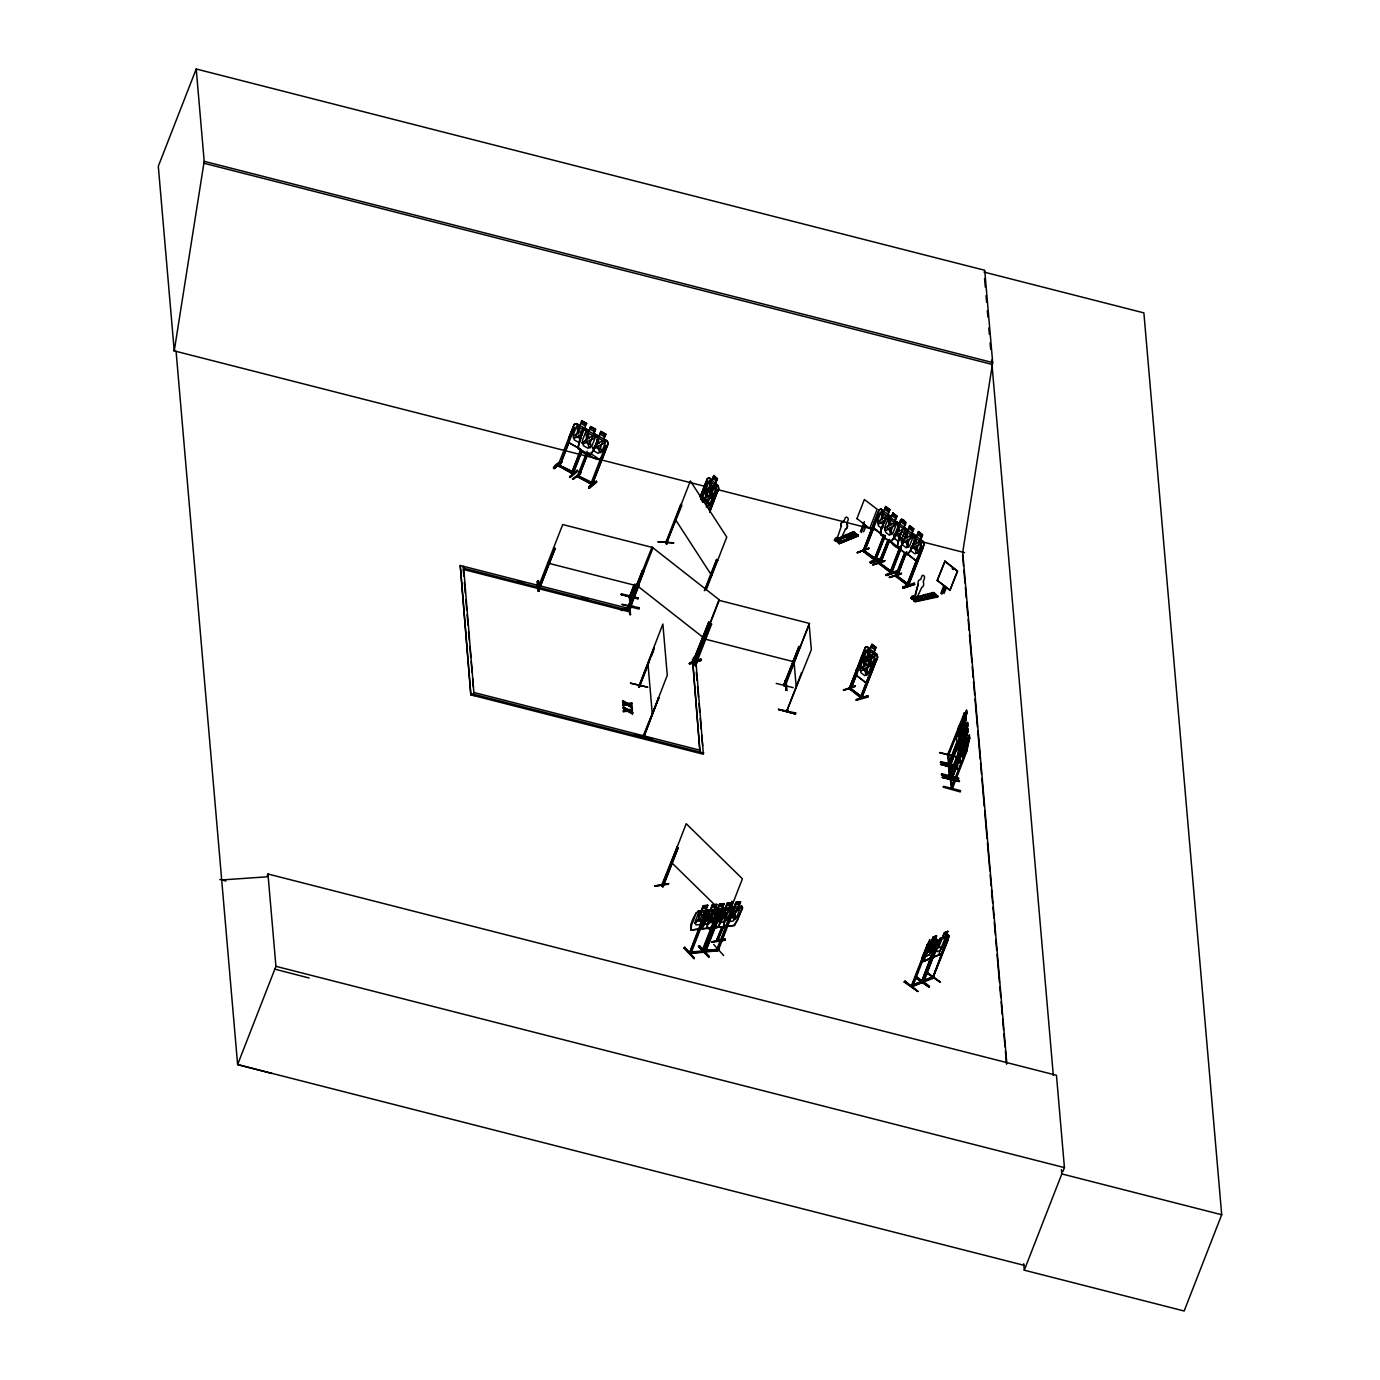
<?xml version="1.0" encoding="UTF-8"?>
<svg xmlns="http://www.w3.org/2000/svg" width="1380" height="1380" viewBox="0 0 1380 1380"><rect width="100%" height="100%" fill="white"/><g stroke="black" fill="none" stroke-linecap="round" stroke-linejoin="round"><path stroke-width="1.5" d="M599.334 442.894C602.56 438.978 609.891 441.393 599.765 445.291C603.854 455.935 597.868 454.055 598.368 445.74L593.883 448.811L592.486 448.19M838.385 538.252L837.677 539.269L839.126 538.873M838.385 538.959L837.643 539.287M837.539 537.769L836.452 540.581L837.798 541.564L839.247 538.355L837.47 538.614M598.851 443.221L598.23 438.012L596.988 437.029M695.52 660.779L701.247 660.313L689.224 663.607L693.209 662.366M689.931 664.108L701.247 660.313L700.902 659.071M881.63 558.055L870.28 561.798L881.579 557.986L881.975 559.228L870.642 563.126L870.263 561.781M886.219 574.425L897.535 570.561M897.88 571.803L885.856 575.081L897.88 571.803L897.173 571.286M902.779 587.621L914.647 584.327L914.302 583.205M902.986 586.948L903.313 588.208L914.647 584.327L903.331 588.122M854.703 533.266L835.59 541.133L854.789 533.284L835.021 540.736L835.262 538.2L837.212 537.407C839.213 541.322 838.626 535.078 837.798 541.564M856.255 700.247L868.21 697.038L867.865 695.796L856.031 700.195M846.941 536.251C851.391 534.146 847.13 539.718 847.544 535.492M718.169 914.371L716.738 913.491L701.575 951.993L703.403 952.321L703.438 950.372L701.903 952.355L704.024 950.872M837.66 538.735L839.04 538.838L837.384 537.838L836.28 540.65M838.143 538.666L839.195 538.235M915.665 596.919C912.197 597.333 916.423 595.85 914.974 597.074M916.251 599.3L921.771 587.345A3.967 2.76 77.7 0 0 923.22 581.825L924.393 578.41A1.984 1.38 77.7 0 0 923.755 575.667A1.984 1.38 77.7 0 0 921.875 576.133L920.684 579.566A3.967 2.76 77.7 0 0 918.2 584.154C914.888 595.556 916.027 598.541 913.767 596.643M915.475 596.402L913.784 596.988L916.423 599.248M914.405 597.091L918.2 584.154M915.182 596.264L913.819 599.696L915.509 596.246M580.549 449.19L568.819 442.67L569.198 437.046L574.287 424.488L576.409 423.729L588.035 429.991L584.792 428.197M569.095 442.514L569.371 437.115M577.858 448.448C581.739 427.145 587.363 416.656 577.944 448.379C592.71 462.059 592.589 451.381 598.42 438.098L603.077 440.686L599.644 449.518L594.97 446.93M719.032 910.49L718.135 908.834L714.995 909.144L716.841 904.4L712.27 904.849L710.51 909.731L707.595 911.542L703.99 920.46L700.247 924.479L700.057 929.102L710.838 928.05L714.081 923.203L719.032 910.49L702.989 951.855L690.707 953.062C690.742 948.44 689.138 955.805 690.552 953.08M700.488 924.497L700.229 928.93L710.666 927.791L713.977 923.082M717.962 950.303L703.973 951.665L719.998 910.162L722.378 908.437L732.952 907.281L733.867 908.937L725.656 926.498L714.875 927.55L715.202 922.841L715.047 927.377M883.769 518.121L888.237 516.672M707.526 905.418L705.68 910.162L708.992 909.662L709.889 911.317L701.696 928.878L691 930.017L691.328 925.307M691.173 929.844L691.449 925.428M722.378 908.437L725.38 907.954L726.277 909.61L718.083 927.17C699.177 934.295 709.958 920.149 712.511 910.921L714.771 909.092L717.824 908.885L719.567 904.038L724.224 903.659L719.653 904.176L717.911 909.023L710.545 915.578L708.872 909.817M707.388 928.309L707.716 923.617M724.086 921.909L723.758 926.601L734.453 925.463L742.647 907.902L741.75 906.246L738.645 906.574L740.491 901.847L735.937 902.33L734.091 907.057L728.899 909.23C718.549 932.138 727.588 920.46 731.4 909.144L734.298 907.316L735.937 902.33L740.594 901.951M724.207 922.013L723.655 926.48L734.453 925.463M628.314 607.476C633.455 613.462 619.413 606.579 633.23 607.045L633.524 606.217L621.207 610.288L625.554 609.615M629.194 608.597L627.676 608.425M642.476 570.975L644.011 571.355L642.528 570.613L627.279 609.425L642.442 570.63L643.977 571.01L629.039 609.857L627.779 608.873M694.675 661.762C693.709 658.778 695.192 659.295 694.847 660.192M695.486 660.089L719.066 599.644L652.033 547.084L627.262 609.098L629.142 609.563M863.449 549.654L865.139 550.43L863.518 549.74M864.432 551.776L874.196 526.746M885.425 535.492L875.403 560.746L874.127 559.763L883.89 534.733M874.679 558.348L876.145 558.986M879.353 562.16C882.062 560.832 879.319 567.249 880.302 562.919L879.422 562.246M879.871 564.403L879.164 563.299M890.031 572.303L899.795 547.239M891.532 571.665L880.475 563.506L891.48 571.682M892.118 571.613L890.928 573.08L900.933 548.119M896.103 574.753L897.259 575.598M895.637 576.236C898.259 579.548 897.517 571.303 895.585 576.254L907.937 585.724M907.419 583.567L906.66 584.741L907.212 583.343M725.345 940.194L712.132 942.35M725.138 939.107L711.545 941.919L725.138 939.107L725.38 940.315M883.39 518.483C885.839 515.12 878.974 505.097 882.372 519.294C874.144 521.468 878.267 527.022 882.855 521.019L883.321 527.177M899.242 530.938L904.142 529.178M914.181 597.402L915.044 596.367M666.954 542.495L666.195 541.322L666.195 543.789L681.893 505.304L681.272 504.356L666.419 543.91L665.643 542.737M666.92 543.789L667.437 542.306C666.23 540.063 665.022 543.375 666.954 543.927M667.558 542.495L667.04 541.581M711.235 488.296C712.994 480.706 707.957 476.341 710.303 488.227L707.371 490.245M849.735 687.292L850.839 688.206M860.861 696.158L862.534 696.848L861.965 698.297L849.839 688.586M622.052 604.25L639.302 607.735M635.3 734.488L652.24 738.749L634.99 735.212M940.522 762.191L957.444 767.125L940.453 762.329L957.703 765.797M940.763 761.605L957.703 765.866M941.764 773.783L958.703 777.992L958.445 779.303L941.522 775.008L941.764 773.697M943.316 787.169L943.575 786.324L960.532 790.619L960.256 791.93L943.265 787.135M928.723 986.993L915.389 977.54L929.154 986.976L929.482 986.148L916.251 976.54L915.958 977.351M915.734 976.833L929.171 986.786M926.998 972.279L940.435 982.388L926.635 973.038M940.194 981.905L927.222 972.797M865.778 682.617L855.911 675.096L856.48 669.386L856.048 675.044L865.778 682.617L868.9 678.891M874.299 522.485L873.764 528.023L883.303 535.457M859.74 665.781L860.447 660.037L859.74 665.781L869.383 673.388L872.626 669.628M893.533 538.424L890.29 542.202L880.613 534.612L881.303 528.868L886.253 516.172L888.22 515.499L891.031 517.707M890.41 542.168L880.733 534.577L881.441 528.954M897.5 547.153L897.932 541.495L902.882 528.782L904.987 528.074L914.578 535.613L915.268 538.459L910.3 551.189L907.057 554.795L897.362 547.205L897.932 541.495M701.92 496.921L702.593 491.177L701.92 496.921L710.545 504.787L713.65 501.233M933.466 953.097L932.846 957.513L941.108 954.132M932.984 957.323L933.605 953.201M922.099 957.755L921.547 962.033L929.827 958.772L932.759 953.632L929.689 958.669L921.46 961.981L922.151 957.634L921.616 962.084L929.792 958.652L932.742 953.632L929.827 958.772L921.547 962.033C922.737 951.648 939.59 919.856 921.995 957.668M629.936 603.37L629.297 596.678M635.231 584.327L629.987 597.902L630.625 595.66M638.561 685.964C640.01 689.759 640.389 681.151 638.561 685.964L638.819 686.878L654.327 647.565L653.827 648.289M964.844 718.169L966.69 713.426L966.466 710.217L947.663 755.74L948.146 753.359L948.974 754.446M948.819 753.497L947.784 755.723M948.474 763.433L949.854 762.312L949.302 764.537L956.702 745.183M963.999 728.692L948.802 768.005L949.147 765.52L950.027 765.917M949.354 764.468L957.375 742.388M949.906 774.249L950.303 775.888L949.371 775.56L961.532 744.786M950.372 776.561L959.203 753.514M951.648 778.286L951.286 780.769L950.51 779.545M950.165 775.06L950.734 774.387M950.354 779.7L950.975 778.148L951.907 779.2M967.173 737.8L967.587 747.788L951.32 789.101L952.131 788.515M963.861 727.122L966.259 719.17L964.154 723.914M967.811 731.797C967.38 722.258 969.312 736.213 960.618 750.789L961.705 742.492L965.897 733.643M271.929 1073.467L237.619 1064.584L176.088 351.365L174.242 350.882L204.188 161.322L196.219 69L984.716 270.273L992.686 362.578L962.723 552.155L1006.848 1063.635M795.708 712.943L795.415 714.012L778.441 709.441L795.449 713.891L778.51 709.355L795.691 712.977M689.293 953.201L705.301 911.766L706.698 911.507L701.747 917.217C705.594 922.444 699.298 925.721 700.367 918.373L694.658 923.392L699.85 917.459C695.882 912.508 702.455 909.265 701.264 916.251L705.318 911.697M689.845 951.803L702.299 951.355L691.087 952.062M690.88 953.494L705.905 914.94L704.3 914.699L705.905 914.94M691.587 952.079L689.62 953.563L704.645 915.061M702.127 950.596L703.869 950.82M703.317 952.269L689.62 953.563M704.128 951.648L705.249 950.699M704.663 950.251L706.422 950.527L704.714 950.13M705.611 951.959L720.722 913.388L719.135 913.146L720.722 913.388M716.41 950.441C719.722 950.906 718.463 947.87 716.41 950.441L731.555 911.938L733.159 912.163L718.1 950.803L704.3 952.028L719.463 913.508M716.945 949.043L718.842 949.319L716.824 950.855M964.327 726.018L964.034 728.726L964.223 723.862M951.269 780.597L967.415 737.644L966.638 738.49M960.342 724.052L959.307 732.383M629.228 596.85L630.436 595.418M629.763 595.453L629.936 596.35M630.039 597.782L629.884 596.833L630.66 604.682M631.35 604.043L631.436 604.889M639.475 686.861L639.302 685.964M640.01 685.515L639.182 685.239M643.546 734.988L643.718 735.868M947.612 754.929L948.629 764.399L956.875 743.113M949.267 764.417L948.181 754.826M948.612 767.108L949.492 776.474L949.475 767.315M949.923 765.727L949.388 768.143L958.376 744.941M950.285 776.526L949.285 767.177L956.788 747.926M950.441 779.735L951.441 789.084M951.165 779.217L951.062 778.251M840.575 541.736L841.628 540.615L840.972 542.288L836.556 539.08L834.21 540.115M840.765 541.512L837.022 538.994L835.09 539.787L838.816 542.495L857.17 534.75M957.306 735.592L958.703 726.191M957.962 744.044C963.257 728.502 955.667 747.046 958.496 749.616M950.596 780.528L966.656 738.335C963.499 736.558 955.978 774.456 962.619 760.38M960.497 725.639L960.791 728.588L964.241 719.756L963.947 716.807L956.306 737.627L957.134 745.079L956.375 737.558L963.758 718.566L964.585 725.949M960.704 754.032C952.597 768.85 965.241 724.862 964.827 732.038M841.369 525.987L841.214 526.056A3.967 3.053 67.7 0 1 843.801 521.433L843.939 521.381A3.967 3.053 67.7 0 0 841.369 525.987L837.005 538.873L840.092 540.943M925.342 595.884C928.395 594.452 927.757 599.127 925.445 595.608M196.219 69L158.303 166.256L174.242 351.02M1062.859 1171.603L1064.428 1167.601L1056.459 1075.279L267.962 874.006L266.875 876.818L221.697 879.957M267.962 874.006L275.931 966.328L237.619 1064.584L1024.029 1265.322M538.58 586.448L562.712 524.555L653.085 547.619L628.176 611.513L463.232 569.423L463.697 568.215L628.642 610.322L628.486 608.442L460.247 565.507L470.839 694.865L703.369 754.222L695.848 660.347L692.553 659.502L699.902 751.272M463.076 567.542L463.542 566.335L474.134 695.693M554.156 468.614L561.971 461.524L554.156 468.614C551.017 467.889 560.177 460.161 561.643 462.317M582.101 450.622L572.993 474.03L557.934 465.664L574.063 424.402L576.409 423.522L579.807 425.42M560.798 461.852L553.414 468.096M558.107 465.353L559.728 466.302L574.58 427.714M559.469 466.509L569.319 441.186M470.839 694.865L460.247 565.507M473.961 693.83L474.444 692.622L700.385 750.306L699.919 751.514M578.945 442.532L574.287 439.944L573.269 434.769L576.719 425.937L579.824 425.73L581.653 420.676L586.638 423.453L584.482 428.318L586.362 431.285M569.561 477.014L577.254 470.028L577.72 471.236L570.216 477.532L569.716 476.29M580.462 450.07L571.544 473.323C573.011 468.907 574.442 475.151 571.544 473.323L580.721 449.863M590.778 426.713L588.846 431.526L585.827 431.647L582.377 440.479L583.395 445.671L588.035 448.259L592.003 445.861L595.453 437.029L593.573 434.062M572.752 473.944L581.843 450.829M572.528 478.929L580.842 472.84L573.338 479.136M577.53 475.013C581.877 477.463 576.461 472.65 577.22 476.6L592.21 484.811L608.356 443.411L607.235 440.755L603.784 439.03L605.544 434.372M593.504 434.131L595.436 429.318L590.692 426.782M587.156 451.208L577.22 476.6L577.875 474.72M578.875 475.755L578.531 477.29M580.014 472.633L581.17 472.288L573.2 479.188M538.7 591.227C539.132 567.249 536.13 591.192 538.89 591.399L539.166 590.588M578.703 476.842L587.518 454.106M538.269 580.946L537.01 581.515L537.941 591.158M578.668 477.29L587.777 453.882M538.407 586.397L538.959 584.999L540.701 585.845M538.804 586.931L539.339 585.482M555.122 548.326L539.977 587.225L555.157 548.671L553.587 547.946L555.157 548.671M597.937 438.426L593.176 451.174M599.024 436.201L600.869 431.457L605.855 434.234L603.784 439.03L605.579 442.066L602.129 450.915L598.161 453.313L593.504 450.725L592.814 447.275M600.869 431.457L599.041 436.511L595.936 436.701M596.936 481.982L589.433 488.313L588.898 487.036C589.898 483.966 598.748 480.102 596.091 481.534L588.967 487.106M592.227 484.345C595.091 483.311 589.398 480.62 590.744 484.104L605.682 445.447L607.321 445.999L605.682 445.447M591.968 484.708L608.166 443.377M621.121 594.625L621.414 593.78L638.371 598.075L621.121 594.625L638.06 598.886M633.8 585.224L629.194 597.505L629.987 597.902M629.401 597.747L634.645 584.171M634.386 585.379L629.884 596.919M628.883 604.82C630.574 626.348 629.884 606.355 628.676 604.906L629.625 605.147L630.557 614.79L628.78 609.374M628.486 608.442L628.176 611.513M630.884 603.422L636.145 589.95M639.061 585.189L630.815 606.355M657.777 541.891L673.647 542.789M639.302 607.718L639.043 609.063L622.139 604.647M665.712 542.84L680.737 504.338M666.264 542.857L690.38 480.964L726.76 537.079L706.215 589.76M673.664 543.013L658.415 541.667M700.143 496.973L707.405 478.515L709.406 477.842L711.804 480.154M700.281 496.938L707.543 478.481M700.798 496.593L706.37 481.292L707.819 482.12M700.643 499.543L707.388 482.207M622.863 700.626L626.296 704.335L622.604 702.161L622.863 700.626L627.469 703.386L631.816 702.972L631.557 704.542L628.159 704.852L631.885 703.731M630.522 683.152L647.807 687.223L630.488 683.221M628.469 704.059L632.092 706.181L631.833 707.716L627.296 704.99L622.88 705.439L623.139 703.852L626.606 703.541M622.88 705.439L623.139 703.852M706.163 506.977L709.527 504.856L712.977 496.024L711.701 492.781L713.736 487.985L709.958 484.656C708.199 495.075 707.388 484.794 703.679 487.761M623.398 706.87L626.831 710.579L623.139 708.406L623.398 706.87L628.004 709.63L632.351 709.199L632.109 710.769L632.351 709.199M712.011 480.395L713.857 475.652M632.42 709.976L629.004 710.286L632.627 712.408L632.385 713.943L627.831 711.235L623.432 711.666L623.674 710.096L627.141 709.769M623.432 711.666L623.674 710.096M622.535 701.437L627.469 703.386M627.296 704.99L632.161 706.905M713.719 475.686L717.203 478.808L715.358 483.535L716.6 486.795L713.15 495.627L709.803 497.749L706.336 494.627L705.939 489.175L709.389 480.326L711.873 480.43L713.788 475.393L717.514 478.722L715.495 483.518L718.083 485.622L718.756 488.468L709.682 512.342M623.087 707.664L628.004 709.63M627.831 711.235L632.696 713.15M631.557 704.542L631.816 702.972M654.327 647.565L639.509 686.205M639.406 687.033L649.083 662.107M651.377 656.242L653.654 650.377M631.833 707.716L632.092 706.181M708.975 509.582L716.479 490.349L717.945 491.159L716.479 490.349M712.408 501.803L715.409 494.092M710.062 510.445L714.736 497.714L714.098 495.023L705.404 487.364M709.924 510.479L718.618 488.503L718.083 485.622M632.385 713.943L632.627 712.408M644.201 734.954L644.305 736.023L658.674 697.952L643.063 736.299L643.615 734.798L644.46 735.868L643.511 735.626M643.649 736.351L667.282 675.286L662.866 624.019L638.698 686.792M643.753 736.575L658.674 697.952M704.3 590.744L716.479 559.504L717.635 560.487L716.479 559.504M705.594 588.812L717.014 559.521M705.68 589.743L717.1 560.452M695.21 665.66L694.709 656.759L695.537 666.454M695.02 660.244L694.451 661.693L709.958 623.036L708.803 622.139L693.278 660.675M708.803 622.139L693.398 660.779L695.072 661.641M693.985 660.727L694.589 659.312L693.657 659.675M711.597 624.157L710.079 623.777L711.597 624.157L696.452 663.056C693.485 662.141 697.797 664.004 697.262 661.244C695.934 660.019 693.83 664.229 695.813 661.296L697.176 661.589M695.089 662.607L719.187 600.369L809.577 623.45L784.306 686.24L784.806 684.394L785.686 685.084M696.797 663.038L697.314 661.296M700.074 753.377L692.553 659.502M668.351 884.459L668.593 883.614L654.62 885.977M663.228 885.305L662.504 884.08L661.486 885.684L677.08 847.096L678.046 848.027L663.176 886.598L661.468 885.598L662.676 886.702L678.046 848.027M662.245 885.684L686.205 823.705L742.406 878.801L731.003 908.057M662.314 885.684L663.021 886.529L662.676 884.131M662.504 884.08L662.573 886.598M663.142 886.633L662.797 884.287M776.216 683.411L793.19 687.654M835.09 539.787L837.557 537.648M836.556 539.08L837.212 537.407M843.801 521.433L845.284 517.914A1.984 1.535 67.7 0 1 847.251 517.431A1.984 1.535 67.7 0 1 848.096 520.105L846.751 523.572A3.967 3.053 67.7 0 1 845.388 529.075L845.526 529.006A3.967 3.053 67.7 0 0 846.889 523.52L846.751 523.572M838.816 542.495L841.283 540.356M785.807 683.79C786.824 688.724 780.839 682.531 785.979 683.945M786.307 690.276L785.565 680.03M783.771 685.239L798.917 646.461L800.486 647.168L798.917 646.461M798.951 646.789L783.823 684.86M696.141 912.628C686.981 940.453 690.673 917.114 698.504 910.904M784.271 686.17L799.417 647.341M784.409 685.791L799.468 647.772M785.186 686.084L809.129 624.088L811.337 649.721L786.617 711.511L801.59 672.526M694.123 958.634L684.739 947.405L694.123 958.634L683.842 948.146M845.009 535.319L849.304 538.856L845.009 535.319L846.941 534.526L851.236 538.062L846.941 534.526M684.791 947.37L683.738 948.25M786.1 690.38L785.479 679.926M700.247 924.479L696.003 924.945L695.192 921.392L698.642 912.56L701.54 910.731L703.3 905.849L707.837 905.366L703.179 905.746L701.437 910.593L698.401 910.938L708.975 909.938M848.666 533.818L852.961 537.355L848.666 533.818L850.615 533.025L854.91 536.561L850.615 533.025M856.877 518.742L864.38 499.491L877.18 509.272L869.676 528.523L857.101 518.656M851.909 532.49L856.204 536.027L851.909 532.49L853.858 531.697L858.36 535.854L839.126 543.651L858.326 535.854M710.528 909.696L707.44 909.886L705.18 911.714L700.316 924.548M707.733 905.245L705.784 910.283L707.44 911.611M840.334 537.527L853.858 531.697M690.362 953.045L705.559 914.578M787.118 709.63C788.981 710.838 786.031 708.682 786.548 711.442M704.697 923.893L709.613 911.266M710.614 909.851L712.46 905.108M699.522 945.904L698.573 946.663L708.941 957.065L698.832 946.007L698.487 946.801L708.872 957.185L709.251 956.271L699.608 945.817L699.263 946.732M860.413 531.68L864.329 521.657M727.277 903.555L725.432 908.299L714.771 909.23L712.615 911.042L707.543 923.651M861.465 532.49L864.587 524.469M714.892 909.42L716.841 904.4M863.673 531.766L866.019 525.745M857.308 552.759L868.934 548.153L857.308 552.759C862.379 549.792 880.768 544.824 857.291 552.483M702.127 952.39L717.065 913.853L718.325 913.733L703.265 952.355M705.197 950.648L704.645 952.062M720.394 913.025L705.301 951.493M722.051 908.454L723.896 903.727M706.077 950.113L705.801 951.976M724.12 903.538L722.171 908.575L724.638 909.955L725.363 914.026L730.831 909.317L725.863 915.009C729.968 920.288 723.12 923.479 724.466 916.148L718.721 921.133L723.948 915.216C723.12 901.209 722.672 921.202 716.617 922.789L712.373 923.237L711.58 919.684C707.698 917.769 726.277 899.225 711.028 916.562C715.133 921.84 708.302 925.031 709.648 917.7L703.904 922.685L709.113 916.786L708.233 911.801L709.7 911.438M863.311 549.516L862.793 551.051L864.173 552L879.44 513.274M879.112 509.703L862.914 551.155L875.282 560.642L885.029 535.613M879.215 509.875L863.293 550.879L875.817 560.573L875.748 559.228M729.83 907.591L731.78 902.969L727.088 903.296L725.328 908.178L722.43 909.972L718.98 918.821L719.791 922.392L724.069 921.961L729.019 909.265L731.262 907.488L741.854 906.367M698.729 946.68L708.423 956.461M713.702 944.506L723.672 955.529M716.755 939.745C721.568 938.331 713.84 946.197 723.396 927.584M880.957 509.082L890.738 516.551L887.927 514.499L889.91 509.72L885.753 506.495L883.787 511.273L881.078 509.03L878.974 509.738M723.689 925.704L717.738 940.746L716.738 939.866L721.982 926.722M729.589 907.195C728.64 901.882 735.057 901.899 731.866 901.347M885.753 506.495L883.856 511.532L881.182 511.514L877.732 520.346L878.318 525.745L882.2 528.764M716.841 939.884L722.43 926.653M731.297 909.11L729.606 907.764L731.676 902.848M717.445 938.555L717.738 940.746M730.555 908.126L732.832 902.279M717.082 950.837L731.9 912.301L733.159 912.163M881.303 528.868L886.357 516.327M884.356 523.21L886.426 517.897M887.737 514.55L889.583 509.807M740.491 901.847L738.542 906.867L740.198 908.195L736.748 917.045L733.004 921.081L728.744 921.53L727.95 917.976M884.804 560.625L872.609 564.661M883.528 536.527L874.403 559.521M874.127 559.763L875.317 558.279L864.57 551L875.955 559.349M890.98 518.018L892.877 512.963L897 516.206L894.965 520.985L896.396 524.176L892.963 533.025L889.41 535.198L885.563 532.18L884.977 526.781L888.427 517.931L891.101 517.966L892.963 513.239M875.024 560.591L875.627 559.159M742.371 907.867L737.455 920.477L734.298 925.204M894.827 521.036L897 516.206M887.806 540.425L878.663 563.42M888.202 540.287L878.801 563.523L891.187 573.149M879.44 563.454L879.612 561.884M879.94 564.42L889.703 539.39M880.078 564.506L889.341 541.184M898.466 525.797C886.443 552.19 900.312 532.87 897.828 523.037L895.154 520.933M901.744 519.26L899.898 524.003L897.086 524.003M898.087 541.564L903.02 528.626L899.156 525.625L895.706 534.474L899.57 537.476M893.826 534.647L894.223 538.252L898.104 541.27L901.658 539.097L905.09 530.248L903.641 527.057C910.231 522.641 898.76 514.085 899.777 524.038L896.862 521.588M903.969 526.97L905.815 522.226M886.547 575.633L897.845 571.682M843.508 690.052C867.002 682.22 849.287 687.62 843.525 690.328L843.767 689.482M890.048 572.407L890.48 570.889M901.33 547.998L891.704 573.114L890.617 572.217L900.191 547.101M889.272 577.289L901.606 573.235L889.358 577.237M913.767 528.782L911.594 533.611L913.163 536.768L909.713 545.6L906.177 547.774L902.33 544.755L901.744 539.356L905.194 530.507L907.867 530.558L909.644 525.556L913.767 528.782L911.921 533.525M889.496 540.615C902.227 556.364 901.658 543.703 907.333 531.904L906.522 529.092L896.862 521.795M907.867 530.558L909.713 525.815M877.594 657.07L876.921 654.224L874.058 652.171L876.11 647.375L871.884 644.184L870.107 649.187L867.434 649.152L863.984 657.984L864.57 663.4L868.4 666.419L871.918 664.246L875.369 655.414L873.937 652.205L875.783 647.479L871.953 644.443L870.228 649.152L867.365 646.668L865.26 647.375L849.183 688.655L861.568 698.418L877.715 657.035L861.431 698.315L860.706 697.297M865.398 647.341L849.2 688.793L850.132 689.465M850.667 688.051C849.666 692.519 852.702 685.791 849.752 687.395M865.726 650.912L850.874 689.465M850.442 689.638L856.721 674.009M904.573 553L895.43 575.995M904.97 552.88L895.948 575.977L908.489 585.655L923.341 547.101L921.806 546.342L906.815 584.982L908.074 585.827L924.221 544.445L923.41 541.633L920.598 539.58M897.259 576.909L906.47 551.966M854.289 686.084L855.307 685.843M896.845 577.099L906.85 551.827M910.179 551.051L915.389 538.424M913.836 536.596L916.527 536.63L918.424 531.576L922.565 534.802L920.719 539.545M916.648 536.579L918.494 531.852M873.178 663.487L873.868 666.333L873.178 663.487L870.366 661.434L872.35 656.656L868.193 653.43L866.347 658.174L863.535 655.966L861.431 656.673M922.565 534.802L920.408 539.632L921.857 542.823L918.407 551.672L914.854 553.846L910.99 550.844L910.593 547.239M875.317 658.933L876.852 659.692L875.317 658.933L860.378 697.556L861.448 695.986M860.896 697.383L868.21 678.046M861.189 698.263L861.793 696.831L850.839 688.637L860.758 696.055M907.195 584.706L917.7 557.761M907.453 583.602L897.224 576.098L908.299 584.24L907.919 585.81M919.011 557.072L923.927 544.445L923.168 541.788M914.009 599.662L912.853 598.627L914.164 595.643L911.852 596.143L911.214 597.816L915.13 601.852L937.9 596.902L934.053 592.538C925.704 592.192 943.196 601.525 931.759 593.038M913.94 597.247L914.457 595.901L911.628 597.747L914.837 600.611L917.666 598.782L917.303 600.714M912.646 598.661L913.75 595.85L915.285 597.057M917.959 599.041L915.647 599.541L914.595 601.421L937.745 596.264L933.932 592.865L911.145 598.04M916.993 600.041L917.666 598.782M923.41 595.159L925.842 594.314L929.516 598.058L925.721 594.659L923.41 595.159L927.205 598.558L923.548 594.832M927.895 593.883L931.569 597.609L927.895 593.883L930.206 593.383L933.88 597.109L930.206 593.383M937.227 580.514L944.972 561.177L957.548 571.027L950.044 590.278L937.227 580.514L944.972 561.177M940.781 593.452L943.903 585.431M941.833 594.263L944.955 586.241M942.989 592.71L945.335 586.707M944.041 593.538L946.387 587.518M949.802 590.364L957.548 571.027M939.504 752.687L956.444 756.965M957.461 769.126L940.453 764.33L957.53 768.867M948.37 755.964L958.117 730.848M963.895 720.964L966.949 713.426L966.638 710.269M942.333 777.492L942.626 776.647L959.583 780.959L942.333 777.492L959.324 781.546M965.931 716.289L959.876 729.865L958.79 738.179L960.411 735.954M956.788 742.25L948.491 764.296M959.721 738.438L965.586 725.018L964.637 725.828M965.413 724.983L965.759 727.433L967.656 722.447L961.342 736.23L960.308 744.562M960.083 744.7L965.241 731.918L964.948 728.968L961.498 737.817L961.791 740.767M965.862 730.348L967.777 725.552L967.415 722.654M966.241 732.504L967.949 725.604L967.466 722.395M961.946 742.354L965.396 733.505M967.794 728.64L965.724 733.591L965.534 731.383M949.63 776.561L958.617 753.359M966.155 738.645L967.88 731.745M960.118 756.689L951.286 779.942M951.199 780.769L960.204 757.568M967.225 737.593L967.57 740.059L969.467 735.057L963.171 748.857L962.136 757.172L967.363 744.786M951.182 788.273L966.362 749.72L967.035 750.737L952.114 789.326L951.113 779.804M951.251 788.946L951.89 787.566M952.476 786.859L952.01 788.411M917.786 991.461L904.952 981.128L917.907 991.513L904.193 982.008M905.021 981.077L904.107 982.129M911.783 984.992L913.301 985.044L911.714 984.941L911.076 986.528L927.308 945.145M926.653 948.319L911.524 986.855L927.153 947.594M923.841 960.98L933.018 937.175L936.554 935.812L934.674 940.85L937.124 939.866M931.414 942.16L933.156 937.279L936.503 936.106L932.224 950.458L928.999 954.96L925.721 956.271L925.394 953.149C923.375 950.475 935.019 939.47 928.947 942.868L927.067 945.024L931.138 941.885M932.777 939.452L935.467 937.02L932.777 939.452L934.847 938.59M930.448 951.148L927.153 952.442L930.465 951.165L933.898 942.316L930.603 943.61L933.915 942.333M934.864 940.642L937.089 939.573L937.693 940.936L921.116 983.077L935.674 944.162L937.089 944.11L935.674 944.162M937.555 940.832L921.305 983.009M934.036 951.355L940.194 938.279M938.883 943.368L922.789 982.301L938.417 943.04L923.824 981.974M945.956 936.313L947.836 931.259L944.317 932.656L942.523 937.503L940.142 939.78L936.692 948.612L936.986 951.717L940.28 950.406L943.506 945.938L946.956 937.089L945.817 936.209M947.801 931.569L944.506 932.863L942.471 937.382M938.435 955.15L947.663 931.466M946.145 936.106L948.353 935.019L949.009 936.416L932.38 978.524L946.939 939.608L948.353 939.556L933.001 977.678M984.009 272.067L1143.882 312.88L1221.697 1214.745L1184.161 1311L1024.288 1270.187L1061.824 1173.931L1061.444 1169.653M912.732 986.51L928.913 944.351L931.276 942.057M922.202 982.698L938.297 940.453M839.954 540.995L845.526 529.006M897.776 575.564L896.672 577.064M956.944 745.045L959.066 741.319M958.772 757.655L960.894 753.946M960.497 764.106L962.447 760.346M621.155 594.4L638.129 598.61M939.556 752.48L956.495 756.74M942.402 777.216L959.341 781.494M967.242 746.201L969.588 738.179L968.07 745.131M904.659 981.784L917.907 991.34M691 930.017L701.644 928.723L704.835 923.893L704.145 920.374M717.911 926.912L721.067 922.185L725.984 909.558L725.242 908.109M714.875 927.55L725.604 926.342L728.657 921.512M932.207 950.458L928.981 954.943L925.687 956.237L925.463 953.183M694.312 957.892L684.704 947.456M897.673 524.504L899.035 525.383L899.294 530.99M710.51 504.562L713.546 501.095M938.521 940.574L940.315 938.538M890.29 542.202L893.671 538.562M907.022 554.553L910.3 551.017M872.505 669.662L869.348 673.164L860.033 665.66M718.135 915.527L723.086 909.799L717.652 914.543C718.566 907.591 712.46 910.783 716.237 915.751M915.837 560.573L919.132 557.037M919.253 557.158L915.872 560.815L906.263 553.19M714.995 917.114L711.218 921.754L716.755 916.665C714.668 922.271 721.602 922.288 718.428 917.131M593.02 451.053L589.484 454.762L578.134 448.293M599.696 459.747L603.302 456.211M603.388 456.142C599.455 468.769 573.062 440.617 599.783 459.678M655.12 886.322L668.351 884.183M668.558 883.649L654.517 886.029M947.681 754.757L964.396 712.805L964.741 715.271M621.845 610.616L633.23 607.045M873.195 564.989L884.528 561.453M889.91 577.616L901.278 574.045M554.07 468.424L561.625 462.059M963.637 713.65L964.585 712.839L965.31 720.205M910.386 547.481L911.49 548.93L915.527 546.101C914.353 554.243 919.822 557.296 916.751 545.738C924.324 544.375 920.788 538.062 916.285 543.944C917.372 536.164 912.111 533.405 915.044 544.375L911.938 546.445M786.152 684.359L784.306 683.842M573.2 426.955L574.322 427.921M586.638 423.453L581.67 421.004M568.819 442.67L580.635 449.121M593.366 435.114L595.608 434.303L593.417 435.338M559.607 465.008L558.659 463.956L558.262 465.457L572.976 473.599M605.855 434.234L600.783 431.526M573.804 472.409L559.849 465.509L572.459 471.615M588.587 487.847L596.264 481.396M588.829 487.865L596.332 481.551M583.119 430.18L585.431 429.301L588.743 431.267L590.675 426.472L595.66 429.249L593.728 434.062L597.023 435.787L598.127 438.443M597.023 435.787L585.361 429.37M707.561 910.145L705.18 911.714M921.098 981.318L922.789 981.232L921.668 981.594M922.858 980.473L924.065 980.093M922.495 981.835L932.639 977.678M933.104 977.057L934.036 976.678L932.449 976.557M933.311 978.161L923.082 982.267M929.051 986.907L915.561 977.437M702.938 501.992L706.646 499.301C705.352 507.461 710.355 510.652 707.802 498.956C714.943 497.697 711.735 491.332 707.405 497.128C708.371 488.969 704.024 486.657 706.25 497.542L701.834 500.595M711.442 487.813C715.53 481.81 719.066 488.537 711.821 489.641C714.323 501.337 709.372 498.145 710.683 489.969L706.181 492.298M895.172 533.87L898.277 531.8L897.673 524.9M884.08 520.657L887.064 518.673M902.969 531.179L899.984 533.163L900.485 538.562M594.245 446.378L597.712 444.118L596.867 439.151M629.522 608.339C629.608 609.615 625.899 609.511 628.952 609.511M629.487 608.477L627.883 608.08M695.054 662.279L696.538 662.607M783.909 684.963L784.858 685.325M786.014 684.273L784.461 683.548M840.213 537.683L853.651 532.197M840.42 538.096L853.841 532.645M834.986 540.684L854.582 532.645M841.628 540.615L838.971 543.237L858.274 534.888M853.237 532.197L858.136 535.233L857.291 534.595L838.143 542.668M840.179 542.236L857.463 535.233M933.07 937.21L936.537 935.795M933.398 937.883L935.485 937.037M928.93 943.006L937.244 939.694L928.878 942.954L927.136 945.076M938.417 943.04L937.917 943.765M948.353 939.556L946.939 939.608M911.18 986.493L922.082 982.612L911.818 986.821M940.177 938.417L948.543 935.157M941.747 946.628L938.469 947.922L941.902 939.073L945.162 937.762M932.846 957.22L940.953 954.029M583.257 430.336L585.361 429.577M707.509 478.688L709.389 478.049M703.645 487.968L705.542 487.33M865.381 647.548L867.365 646.875M879.095 509.91L881.078 509.237M878.301 512.377L879.043 513.412M889.79 509.755L885.632 506.546M874.023 522.434L873.471 528.143L883.217 535.733M628.452 607.562L629.677 608.166M894.878 522.244L896.983 521.536M894.999 522.416L896.983 521.744M918.424 531.576L922.444 534.854M911.645 534.836L913.75 534.129L916.458 536.354M911.766 534.991L913.75 534.336M864.57 551.879L864.587 550.499M923.289 541.667L913.629 534.164M869.952 562.574L881.423 558.641M870.642 563.126L881.975 559.297M923.341 547.101L921.806 546.342M872.505 564.713L884.839 560.659M889.91 572.165L890.842 570.63M908.247 584.258L907.609 583.205M902.917 586.862L914.267 583.085M902.606 587.673L914.147 583.913M689.534 662.797L700.868 659.019M689.224 663.607L693.157 662.21M700.747 659.83L696.969 661.106L697.193 662.038M861.534 656.846L863.535 656.173M872.35 656.656L868.158 653.741M892.877 512.963L896.879 516.241M888.099 515.741L897.828 523.037M864.605 650.014L865.329 651.032M843.525 690.328L854.979 686.636M856.342 699.401L867.83 695.744M910.748 597.937L911.559 598.713M911.317 598.471L934.829 594.176L911.473 598.61L934.622 593.762L933.863 593.038M937.296 596.419L914.216 600.766M849.269 536.975L847.113 536.182M949.371 768.039L964.655 725.656M951.907 786.807L952.58 787.083M709.958 484.656L713.736 487.985M714.892 497.766L714.34 494.885L711.752 492.764M709.406 477.842L717.98 485.743M937.003 595.591L913.819 600.662L937.848 595.936M914.543 601.335L937.745 596.264M932.57 978.455L949.009 936.416L948.353 935.019M705.163 911.852L700.919 912.318L697.469 921.15L701.73 920.702M730.227 917.735L734.471 917.286C732.866 910.369 746.339 901.433 734.505 913.819C738.352 919.028 732.056 922.306 733.125 914.957L727.415 919.977L732.608 914.043C728.64 909.092 735.212 905.849 734.022 912.835L737.938 908.42L733.677 908.903L717.566 950.216M707.284 928.188L718.083 927.17M623.208 704.628L627.607 704.197M623.743 710.873L628.142 710.441M627.158 704.197L631.505 703.766M627.693 710.424L632.04 710.01M716.962 904.521L712.27 904.849M731.78 902.969L727.088 903.296M707.543 909.989L718.238 908.937M729.727 907.867L732.935 907.557M709.889 911.317L714.167 910.886L710.717 919.736L706.439 920.149M725.552 918.183L721.274 918.597L724.724 909.748L728.899 909.23M704.939 924.014L709.251 923.513L713.011 919.511L716.462 910.662L714.771 909.092M622.829 704.663L626.296 704.335M623.363 710.89L626.831 710.579M584.378 429.956L579.911 432.803C580.255 424.816 574.942 423.332 578.496 433.337C568.888 436.322 574.442 441.031 579.152 434.976L580.238 441.238M866.433 658.433L863.742 658.398L860.292 667.247L860.896 672.647L864.76 675.665L868.313 673.475L871.763 664.643L870.297 661.451M708.182 489.676L705.68 489.589L702.23 498.422L702.506 502.061M592.745 483.397L579.065 476.29L591.675 482.379L590.795 484.07M849.994 687.016L849.666 688.534M787.756 710.269L787.29 711.183M785.306 685.688L783.995 685.343M847.734 535.75L849.442 536.803M879.284 563.402L891.497 572.89M858.032 535.371L839.213 543.703M538.614 586.776L540.149 587.173M627.52 609.511L628.987 609.857M963.292 716.496L962.792 717.221M964.913 718.118L965.241 720.326M694.433 657.57L693.485 657.346L693.864 661.193M785.168 680.737L786.1 680.978L787.048 690.604M956.944 731.883L957.496 735.644M968.139 745.01L962.619 760.518M961.515 750.979L959.773 756.671L960.687 764.141M948.905 762.312L948.767 754.964M940.453 762.329L957.478 766.469M658.76 698.832L658.087 697.797M949.906 774.491L949.768 767.142M951.734 787.118L951.596 779.769M951.993 787.687L951.01 779.614M204.188 161.322L992.686 362.578M203.481 163.116L991.978 364.389M174.242 350.882L706.077 486.64M716.513 489.314L877.18 530.317M923.082 542.03L964.568 552.621M547.705 563.057L638.077 586.12M517.362 581.411L523.624 582.998M582.084 597.92L588.346 599.524M704.18 638.871L794.552 661.952M965.983 716.013L966.19 719.221M963.947 720.705L963.947 718.601M966.397 738.576L965.845 741.353M959.894 744.579L958.134 750.254M471.305 693.657L703.835 753.014M219.834 879.491L225.871 881.027M275.931 966.328L1064.428 1167.601M1061.824 1173.931L1221.697 1214.745M274.844 969.14L309.137 978.023M717.755 938.262L717.376 939.711M934.743 594.176L912.008 599.127M540.477 585.293L540.701 586.207M559.314 466.509L559.659 464.974L558.331 464.232L557.951 465.716M599.127 436.442L595.539 434.372L607.028 440.945L608.08 443.446M577.409 476.221L592.192 484.38M628.159 704.852L631.781 706.974M628.693 711.097L632.316 713.218M949.337 766.59L949.233 766.366M785.444 680.685L786.376 690.328M834.607 539.873L839.005 543.289M934.536 940.746L935.674 941.626M901.623 519.311L905.487 522.313M903.762 527.022L906.643 529.058L907.178 531.852L902.244 544.496L899.087 547.998L889.669 540.529M887.116 516.137L883.252 513.119L879.802 521.968L883.666 524.969M906.419 553.121L915.958 560.539M863.397 656.225L873.057 663.59M642.528 570.613L643.667 571.493M708.423 622.277L709.562 623.156M909.592 525.849L913.439 528.868M944.731 561.263L957.306 571.113M907.247 532.128L911.111 535.147L907.66 543.996L903.814 540.977M952.407 568.457L953.632 569.423M952.373 568.646L953.425 569.474M897.656 547.084L907.143 554.519M937.469 580.428L950.044 590.278M637.025 585.586L704.059 638.147M867.227 646.909L876.68 654.361L877.421 657.035M893.567 535.595L894.74 536.354L898.76 533.525L899.225 539.684M913.508 597.316L916.044 599.576M702.075 496.852L710.648 504.528M676.614 847.165L677.58 848.096M671.198 862.19L718.29 908.368M725.242 908.04L719.998 910.162M675.372 519.466L711.752 575.581M732.832 907.436L733.677 909.023M718.135 908.834L718.859 910.576M741.75 906.246L742.475 907.971M596.816 435.977L597.868 438.478M897.587 523.192L898.346 525.849M580.549 434.51L581.153 437.978M969.278 735.023L969.709 738.283M969.243 735.281L969.519 738.231M968.984 736.592L968.553 740.077L968.363 738.179M966.345 713.702L966.155 711.804L965.724 715.271M967.156 723.965L966.725 727.45L966.535 725.552M965.345 725.173L966.052 732.452M966.949 749.858L967.035 750.737M965.534 741.146L965.62 742.026M963.706 728.519L963.792 729.399M958.031 743.975L958.686 749.668M694.244 657.415L694.985 665.125M537.907 581.515L538.89 591.399M984.561 278.519L985.303 287.109M986.045 295.682L986.597 302.134M987.338 310.724L987.908 317.159M988.822 327.888L989.374 334.339M990.116 342.913L990.685 349.364M991.599 360.094L1053.32 1075.469M962.602 555.122L963.516 565.869M963.895 570.164L965 583.033M965.379 587.328L966.31 598.075M966.673 602.37L967.794 615.256M968.156 619.551L969.088 630.281M969.45 634.576L971.865 662.486M972.227 666.782L973.159 677.528M973.521 681.823L974.642 694.709M975.005 699.005L977.42 726.915M977.799 731.21L980.197 759.121M980.576 763.416L981.491 774.145M981.87 778.441L984.268 806.369M984.647 810.664L987.062 838.574M987.424 842.87L989.84 870.78M990.202 875.075L991.133 885.822M991.495 890.117L992.617 903.003M992.979 907.281L993.91 918.028M994.273 922.323L995.394 935.209M995.756 939.504L996.688 950.234M997.05 954.529L999.465 982.439M999.845 986.735L1000.759 997.481M1001.138 1001.777L1002.242 1014.662M1002.622 1018.958L1003.536 1029.687M1003.916 1033.982L1005.02 1046.868M1005.399 1051.163L1006.503 1064.049M1023.736 1263.752L1024.288 1270.187M967.656 732.107L967.484 730.227L967.035 733.694M965.672 717.6L965.827 719.498M965.051 719.17L965.207 721.067M965.586 731.176L966.345 738.68M958.393 750.22L958.962 757.706M794.121 662.59L796.329 688.223M695.382 661.538L695.744 665.747M696.279 672.077L697.021 680.495M697.556 686.809L698.47 697.349M699.005 703.662L699.746 712.097M700.281 718.411L701.195 728.933M701.73 735.264L702.644 745.787M647.858 662.521L652.274 713.788M463.249 569.681L463.818 576.098M464.37 582.498L465.284 593.176M465.836 599.593L466.75 610.27M467.13 614.531L468.044 625.209M468.596 631.626L469.338 640.165M469.89 646.582L470.804 657.26M471.184 661.52L472.098 672.198M472.65 678.615L473.392 687.154M866.968 674.872L865.588 674.372L865.088 668.024C860.275 673.889 856.532 668.541 864.605 666.298C861.672 655.327 866.933 658.087 865.846 665.867C870.297 660.227 874.23 665.643 866.312 667.661L866.968 674.872M891.618 534.422L890.238 533.922L889.755 527.574C885.167 533.56 881.096 528.005 889.289 525.832C886.374 514.861 891.618 517.621 890.514 525.4C894.965 519.76 898.863 525.193 890.98 527.212L891.618 534.422M908.385 546.998L907.005 546.497L906.522 540.149C901.692 546.014 897.983 540.65 906.039 538.424C903.141 527.436 908.368 530.196 907.264 537.976C911.731 532.352 915.63 537.769 907.73 539.787L908.385 546.998M870.935 665.539L869.555 665.022L869.072 658.674C864.484 664.66 860.447 659.088 868.607 656.949C865.743 645.961 870.952 648.721 869.831 656.5C874.299 650.877 878.163 656.311 870.297 658.312L870.935 665.539M959.169 736.937L963.516 725.656L961.653 728.295C968.553 707.233 953.994 742.543 960.825 730.451L959.169 736.937M960.998 749.564L965.327 738.283L963.464 740.922C970.709 719.428 955.443 755.774 962.654 743.078L960.998 749.564M581.946 442.859L583.567 443.946L588.035 440.876C587.207 448.88 593.676 451.346 589.433 440.427C598.696 437.65 593.348 433.01 588.777 438.719C589.553 431.078 583.343 428.87 587.38 439.237L581.946 442.859M931.327 952.493L930.068 953.373L929.965 949.578L925.187 955.219L929.654 948.836C927.084 945.197 932.38 940.746 930.845 947.439L935.399 941.936L931.103 948.233L931.327 952.493M941.505 774.456L958.445 778.803L941.505 774.456M579.203 427.317L575.77 436.166L580.428 438.754L583.878 429.905L579.203 427.317M582.205 422.246L581.584 423.832L584.585 425.488L585.189 423.919L582.205 422.246M588.311 433.027L584.879 441.876L589.519 444.481L592.969 435.632L588.311 433.027M591.295 427.973L590.692 429.56L593.676 431.216L594.297 429.646L591.295 427.973M601.404 433.027L600.8 434.614L603.784 436.27L604.406 434.7L601.404 433.027M707.561 491.245L704.128 500.095L707.647 503.2L711.097 494.351L707.561 491.245M711.252 482L707.802 490.849L711.287 493.954L714.736 485.122L711.252 482M710.355 486.277L709.734 487.847L712.011 489.848L712.615 488.279L710.355 486.277M714.029 477.032L713.408 478.618L715.651 480.62L716.272 479.033L714.029 477.032M703.835 906.695L703.214 908.281L705.956 907.988L706.56 906.419L703.835 906.695M712.805 905.711L712.201 907.281L714.943 907.022L715.565 905.435L712.805 905.711M717.307 910.61L713.857 919.442L718.1 918.994L721.55 910.145L717.307 910.61M720.205 905.004L719.601 906.574L722.327 906.281L722.948 904.711L720.205 905.004M727.639 904.159L727.019 905.728L729.779 905.47L730.382 903.883L727.639 904.159M886.098 508.133L885.477 509.703L887.961 511.652L888.582 510.065L886.098 508.133M736.592 903.296L735.971 904.866L738.714 904.573L739.318 903.003L736.592 903.296M890.497 519.553L887.047 528.385L890.894 531.404L894.344 522.572L890.497 519.553M893.343 514.567L892.722 516.137L895.189 518.087L895.81 516.5L893.343 514.567M902.003 520.639L901.381 522.209L903.866 524.141L904.487 522.572L902.003 520.639M910.093 527.143L909.472 528.73L911.956 530.662L912.577 529.092L910.093 527.143M865.812 660.019L862.362 668.852L866.243 671.87L869.676 663.021L865.812 660.019M869.486 650.756L866.036 659.606L869.866 662.624L873.316 653.792L869.486 650.756M868.658 655.034L868.037 656.604L870.539 658.536L871.142 656.966L868.658 655.034M872.332 645.771L871.712 647.358L874.178 649.307L874.799 647.72L872.332 645.771M915.906 538.2L912.473 547.049L916.337 550.051L919.787 541.219L915.906 538.2M918.752 533.215L918.149 534.802L920.633 536.734L921.253 535.147L918.752 533.215M963.464 722.602L960.014 731.434L960.273 734.384L963.723 725.535L963.464 722.602M965.293 735.212L961.843 744.062L962.102 747.011L965.534 738.162L965.293 735.212M966.776 741.595L963.326 750.444L963.62 753.394L967.052 744.545L966.776 741.595M944.645 933.311L944.041 934.898L946.766 932.483L944.645 933.311M943.868 948.974L941.126 954.253L943.868 948.974M920.943 981.715L912.646 985.044L920.943 981.715M932.207 977.161L923.91 980.49L932.207 977.161M716.789 949.44L705.922 950.51L716.789 949.44M937.555 941.039L937.089 939.573L937.555 941.039M937.417 940.936L936.986 939.763L937.417 940.936"/></g></svg>
